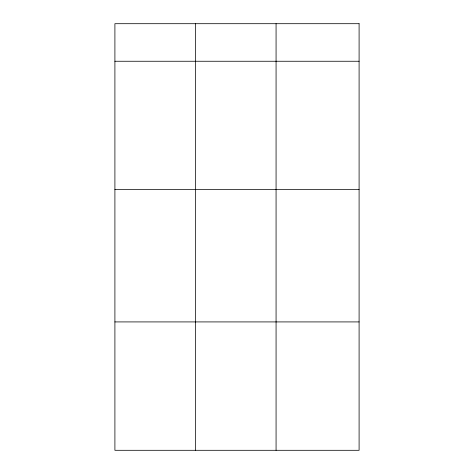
<?xml version="1.0" encoding="UTF-8"?>
<svg xmlns="http://www.w3.org/2000/svg" width="474" height="474" viewBox="0 0 474 474"><rect width="100%" height="100%" fill="white"/><g stroke="black" fill="none" stroke-linecap="round" stroke-linejoin="round"><path stroke-width="0.71" d="M114.904 61.253L359.096 61.253M114.904 189.641L359.096 189.641M114.904 321.917L359.096 321.917M276.069 23.7L276.069 450.3M195.489 23.7L195.489 450.3M359.096 23.7L114.904 23.7L114.904 450.3L359.096 450.3L359.096 23.7"/></g></svg>
